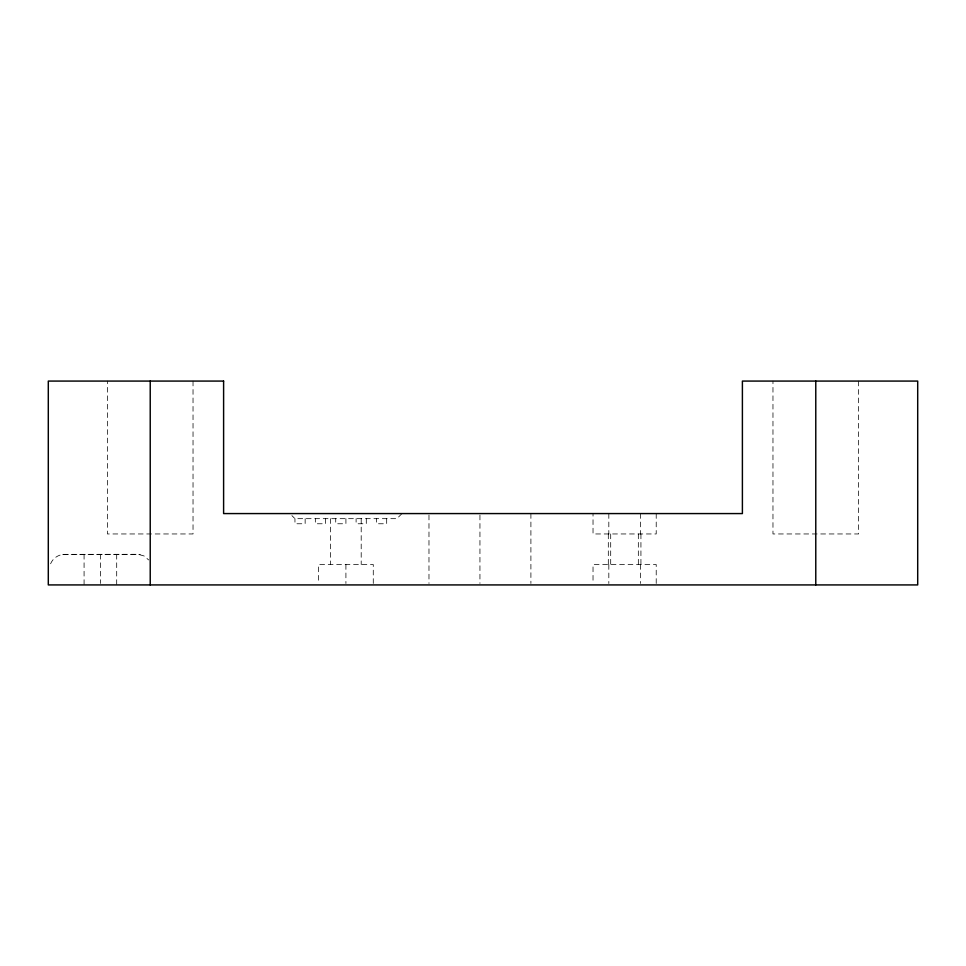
<?xml version="1.0" encoding="UTF-8"?>
<svg xmlns="http://www.w3.org/2000/svg" width="966" height="966" viewBox="0 0 966 966"><rect width="100%" height="100%" fill="white"/><g stroke="black" fill="none" stroke-linecap="round" stroke-linejoin="round"><path stroke-width="0.72" stroke-dasharray="4.83 3.62" d="M50.594 563.782C52.864 558.179 58.672 554.303 64.722 554.351L138.114 554.303L144.019 555.945L148.655 559.942M401.977 513.574L396.881 518.67L294.956 518.67L291.901 515.615M62.718 554.472L140.155 554.556M858.581 381.075L858.581 533.957L772.969 533.957L772.969 381.075M656.216 513.574L656.216 533.957L593.027 533.957L593.027 513.574M656.216 583.464L656.216 564.542L593.027 564.542L593.027 583.464M640.929 533.957L640.929 564.542M640.422 513.574L640.422 533.957M640.422 564.542L640.422 583.464M638.333 533.957L638.333 564.542M610.693 533.957L610.693 564.542M608.822 513.574L608.822 533.957M608.822 564.542L608.822 583.464M608.314 533.957L608.314 564.542M530.902 513.574L530.902 583.44M479.945 515.059L479.945 583.44M428.976 515.059L428.976 583.44M386.678 518.67L386.678 523.765L376.486 523.765L376.486 518.67M373.274 583.464L373.274 564.542L318.551 564.542L318.551 583.464M366.295 518.67L366.295 523.765L356.104 523.765L356.104 518.67M361.199 518.67L361.199 564.542M345.913 518.67L345.913 523.765L335.721 523.765L335.721 518.67M345.913 564.542L345.913 583.464M330.626 518.67L330.626 564.542M325.53 518.67L325.53 523.765L315.339 523.765L315.339 518.67M305.147 518.67L305.147 523.765L294.956 523.765L294.956 518.67M193.031 381.075L193.031 533.957L107.419 533.957L107.419 381.075M116.693 554.351L116.693 584.925M100.392 554.351L100.392 583.464M84.078 554.351L84.078 584.925"/><path stroke-width="1.45" d="M815.775 381.075L815.775 584.925M150.225 381.075L150.225 584.925M223.605 381.075L48.3 381.075L48.3 584.925L917.7 584.925L917.7 381.075L742.395 381.075L742.395 513.574L223.605 513.574L223.605 381.075"/></g></svg>
